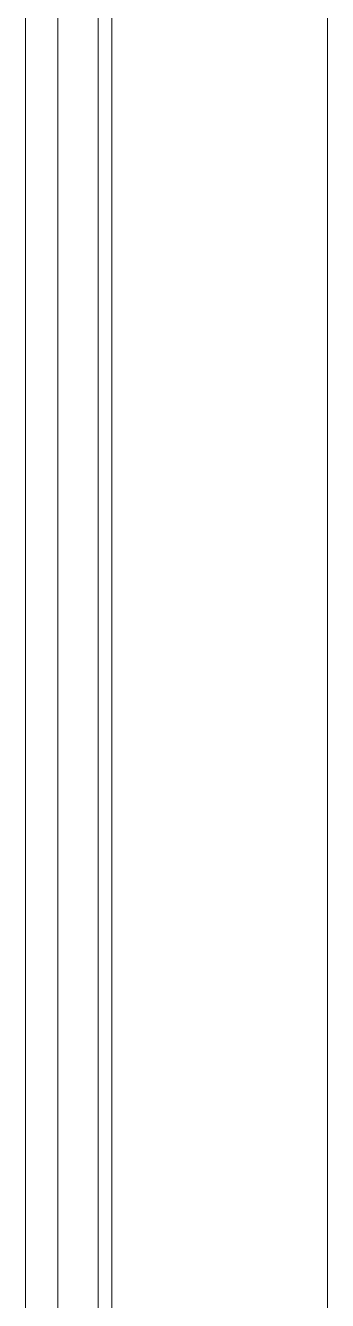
# Model space of a CAD drawing. Extents: x -280168 to 205214, y -148835 to -64913.
# Drawn here: x 51832.2 to 51888.2, y -78970.5 to -78733.9 of the extents above; entities that cross this region are included whole.
import ezdxf

# ---------------------------------------------------------------- set-up
doc = ezdxf.new("R2010")
doc.units = 0
doc.header["$LTSCALE"] = 1000
doc.header["$MEASUREMENT"] = 0
doc.linetypes.add('DASHED', pattern=[19.05, 12.7, -6.35])
for name, color, linetype, lineweight in [('2SS1_structure', 166, 'Continuous', 13), ('STE2_hidden', 64, 'DASHED', 13), ('XC1_alum.extrusion', 3, 'Continuous', 20), ('XC2_hidden', 70, 'DASHED', 13)]:
    doc.layers.add(name, color=color, linetype=linetype, lineweight=lineweight)

msp = doc.modelspace()

# ---------------------------------------------------------------- linework, layer by layer
at = {"layer": '2SS1_structure', "color": 5}
msp.add_line((51888.2, -78181.03), (51888.2, -81981.03), dxfattribs=at)
at = {"layer": 'STE2_hidden'}
for p, q in [((51832.2, -82211.03), (51832.2, -71691.03)), ((51838.2, -82211.03), (51838.2, -71691.03))]:
    msp.add_line(p, q, dxfattribs=at)
at = {"layer": 'XC1_alum.extrusion'}
msp.add_line((51848.2, -77841.03), (51848.2, -81911.03), dxfattribs=at)
at = {"layer": 'XC2_hidden'}
msp.add_line((51845.7, -81911.03), (51845.7, -77841.03), dxfattribs=at)

doc.saveas('drawing.dxf')
